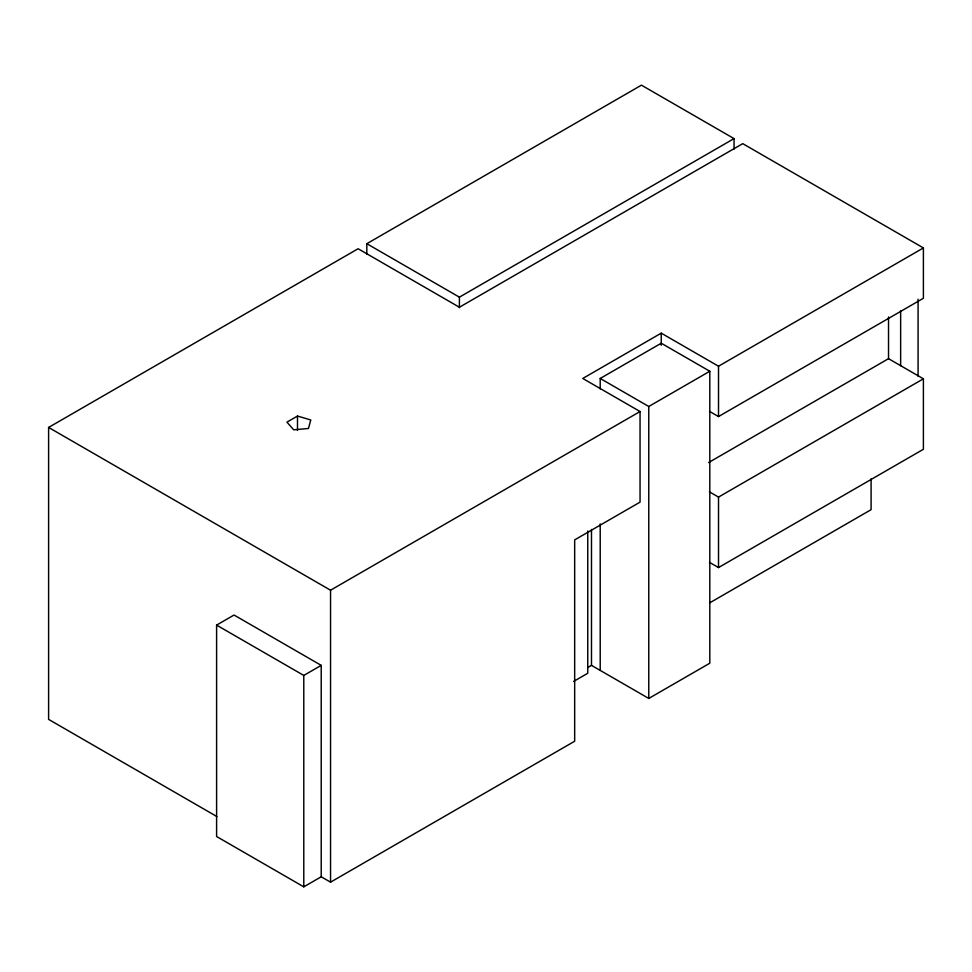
<?xml version="1.0" encoding="UTF-8"?>
<svg xmlns="http://www.w3.org/2000/svg" width="972" height="972" viewBox="0 0 972 972"><rect width="100%" height="100%" fill="white"/><g stroke="black" fill="none" stroke-linecap="round" stroke-linejoin="round"><path stroke-width="1.46" d="M216.938 816.577L48.6 719.377L48.6 427.437L358.097 248.747L459.404 307.237L742.754 143.649L923.4 247.933L923.4 298.27L718.515 416.563L709.499 411.35M366.821 254.275L366.821 243.705L641.447 85.159L734.042 138.607L734.042 149.202M366.821 243.705L459.404 297.165L734.042 138.607M297.493 416.052L286.934 422.14L293.714 429.818L308.452 428.47L310.785 419.965L297.493 416.052L297.493 430.426M923.4 247.933L718.515 366.225L661.239 333.153L582.775 378.46L640.05 411.533L640.05 502.135L574.671 539.885L574.671 741.223L330.553 882.163L321.222 876.78L303.786 886.841L216.598 836.515L216.598 625.105L234.045 615.033L321.222 665.37L321.222 876.78M600.21 388.897L600.21 378.46L661.239 343.225L709.803 371.255L709.803 663.208L648.774 698.443L591.486 665.37L587.756 667.533M48.6 427.437L330.553 590.211L640.05 411.533M600.21 378.46L648.774 406.49L709.803 371.255M216.598 625.105L303.786 675.431L321.222 665.37M708.6 462.563L888.529 358.68L923.4 378.813L923.4 449.283L718.515 567.563L709.499 562.363M709.402 491.832L718.515 497.093L923.4 378.813M573.626 681.421L587.744 673.268L587.744 530.967M709.548 602.944L871.094 509.68L871.094 478.819M918.078 299.23L918.078 376.249M900.643 310.663L900.643 365.679M888.529 316.921L888.529 358.68M718.515 366.225L718.515 416.563M718.515 497.093L718.515 567.563M661.239 333.153L661.239 345.254M648.774 406.49L648.774 698.443M600.21 523.932L600.21 670.401M591.486 529.461L591.486 665.37M459.404 297.165L459.404 307.76M330.553 590.211L330.553 882.163M303.786 675.431L303.786 886.841"/></g></svg>
